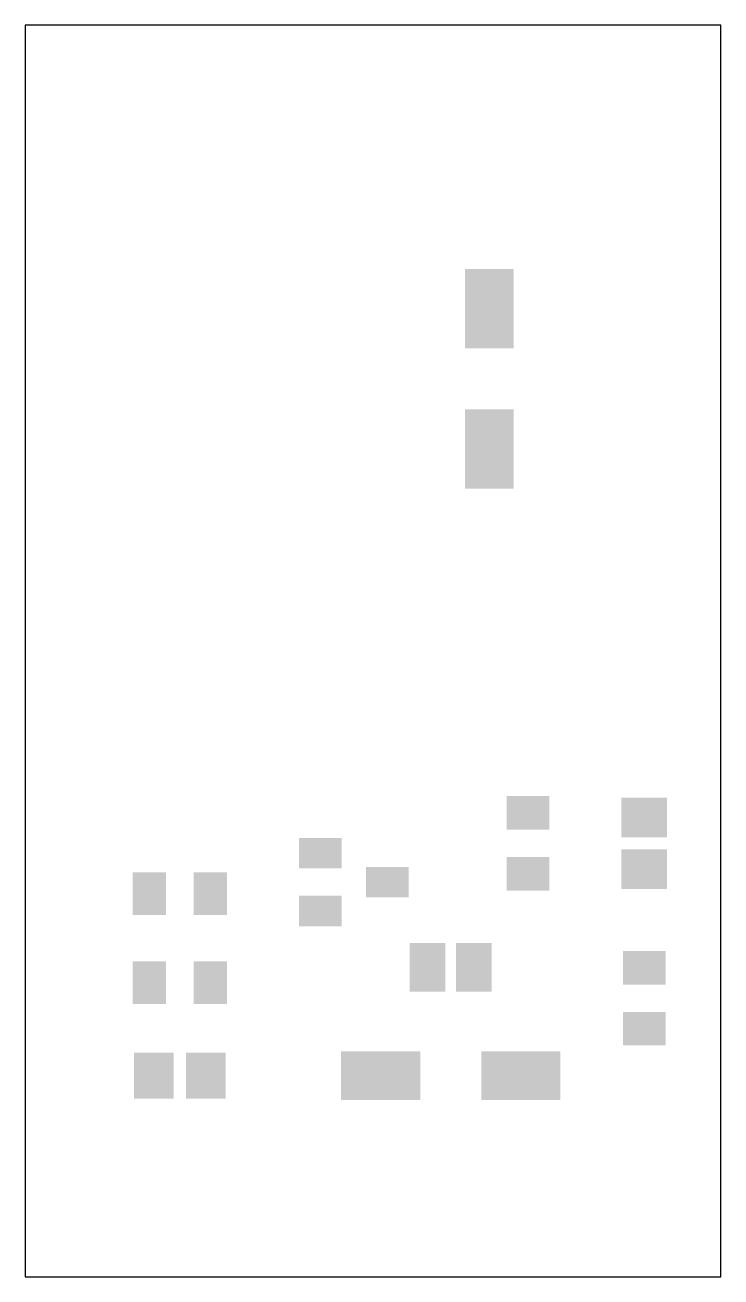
# Model space of a CAD drawing. Extents: x 0 to 0.9, y 0 to 1.62.
import ezdxf

# ---------------------------------------------------------------- set-up
doc = ezdxf.new("R2010")
doc.units = 0
doc.layers.add('20', color=31, linetype='CONTINUOUS')
doc.layers.add('31', color=253, linetype='CONTINUOUS')

# ---------------------------------------------------------------- blocks, each defined once
blk = doc.blocks.new('RECT')
blk.add_solid([(-0.5, -0.5), (0.5, -0.5), (-0.5, 0.5), (0.5, 0.5)])

msp = doc.modelspace()

# ---------------------------------------------------------------- linework, layer by layer
at = {"layer": '20'}
for p, q in [((0.899213, 1.617008), (0, 1.617008)), ((0, 1.617008), (0, 0)), ((0.899213, 0), (0.899213, 1.617008)), ((0, 0), (0.899213, 0))]:
    msp.add_line(p, q, dxfattribs=at)

# ---------------------------------------------------------------- block references
at = {"layer": '31'}
for p, xscale, yscale, rotation in [((0.6, 1.250551), 0.102362, 0.062992, 270), ((0.6, 1.069449), 0.102362, 0.062992, 270), ((0.65, 0.59937), 0.043307, 0.055118, 90), ((0.8, 0.593465), 0.051181, 0.059055, 270), ((0.381693, 0.547402), 0.03937, 0.055118, 270), ((0.8, 0.526535), 0.051181, 0.059055, 270), ((0.65, 0.52063), 0.043307, 0.055118, 90), ((0.468307, 0.51), 0.03937, 0.055118, 270), ((0.381693, 0.472598), 0.03937, 0.055118, 270), ((0.8, 0.39937), 0.043307, 0.055118, 90), ((0.8, 0.32063), 0.043307, 0.055118, 90), ((0.459449, 0.26), 0.102362, 0.062992, 180), ((0.640551, 0.26), 0.102362, 0.062992, 180), ((0.166535, 0.26), 0.051181, 0.059055, 180), ((0.233465, 0.26), 0.051181, 0.059055, 180)]:
    msp.add_blockref('RECT', p, dxfattribs=dict(at, xscale=xscale, yscale=yscale, rotation=rotation))
for p, xscale, yscale in [((0.16063, 0.495), 0.043307, 0.055118), ((0.23937, 0.495), 0.043307, 0.055118), ((0.52, 0.4), 0.046, 0.063), ((0.58, 0.4), 0.046, 0.063), ((0.16063, 0.38), 0.043307, 0.055118), ((0.23937, 0.38), 0.043307, 0.055118)]:
    msp.add_blockref('RECT', p, dxfattribs=dict(at, xscale=xscale, yscale=yscale))

doc.saveas('drawing.dxf')
